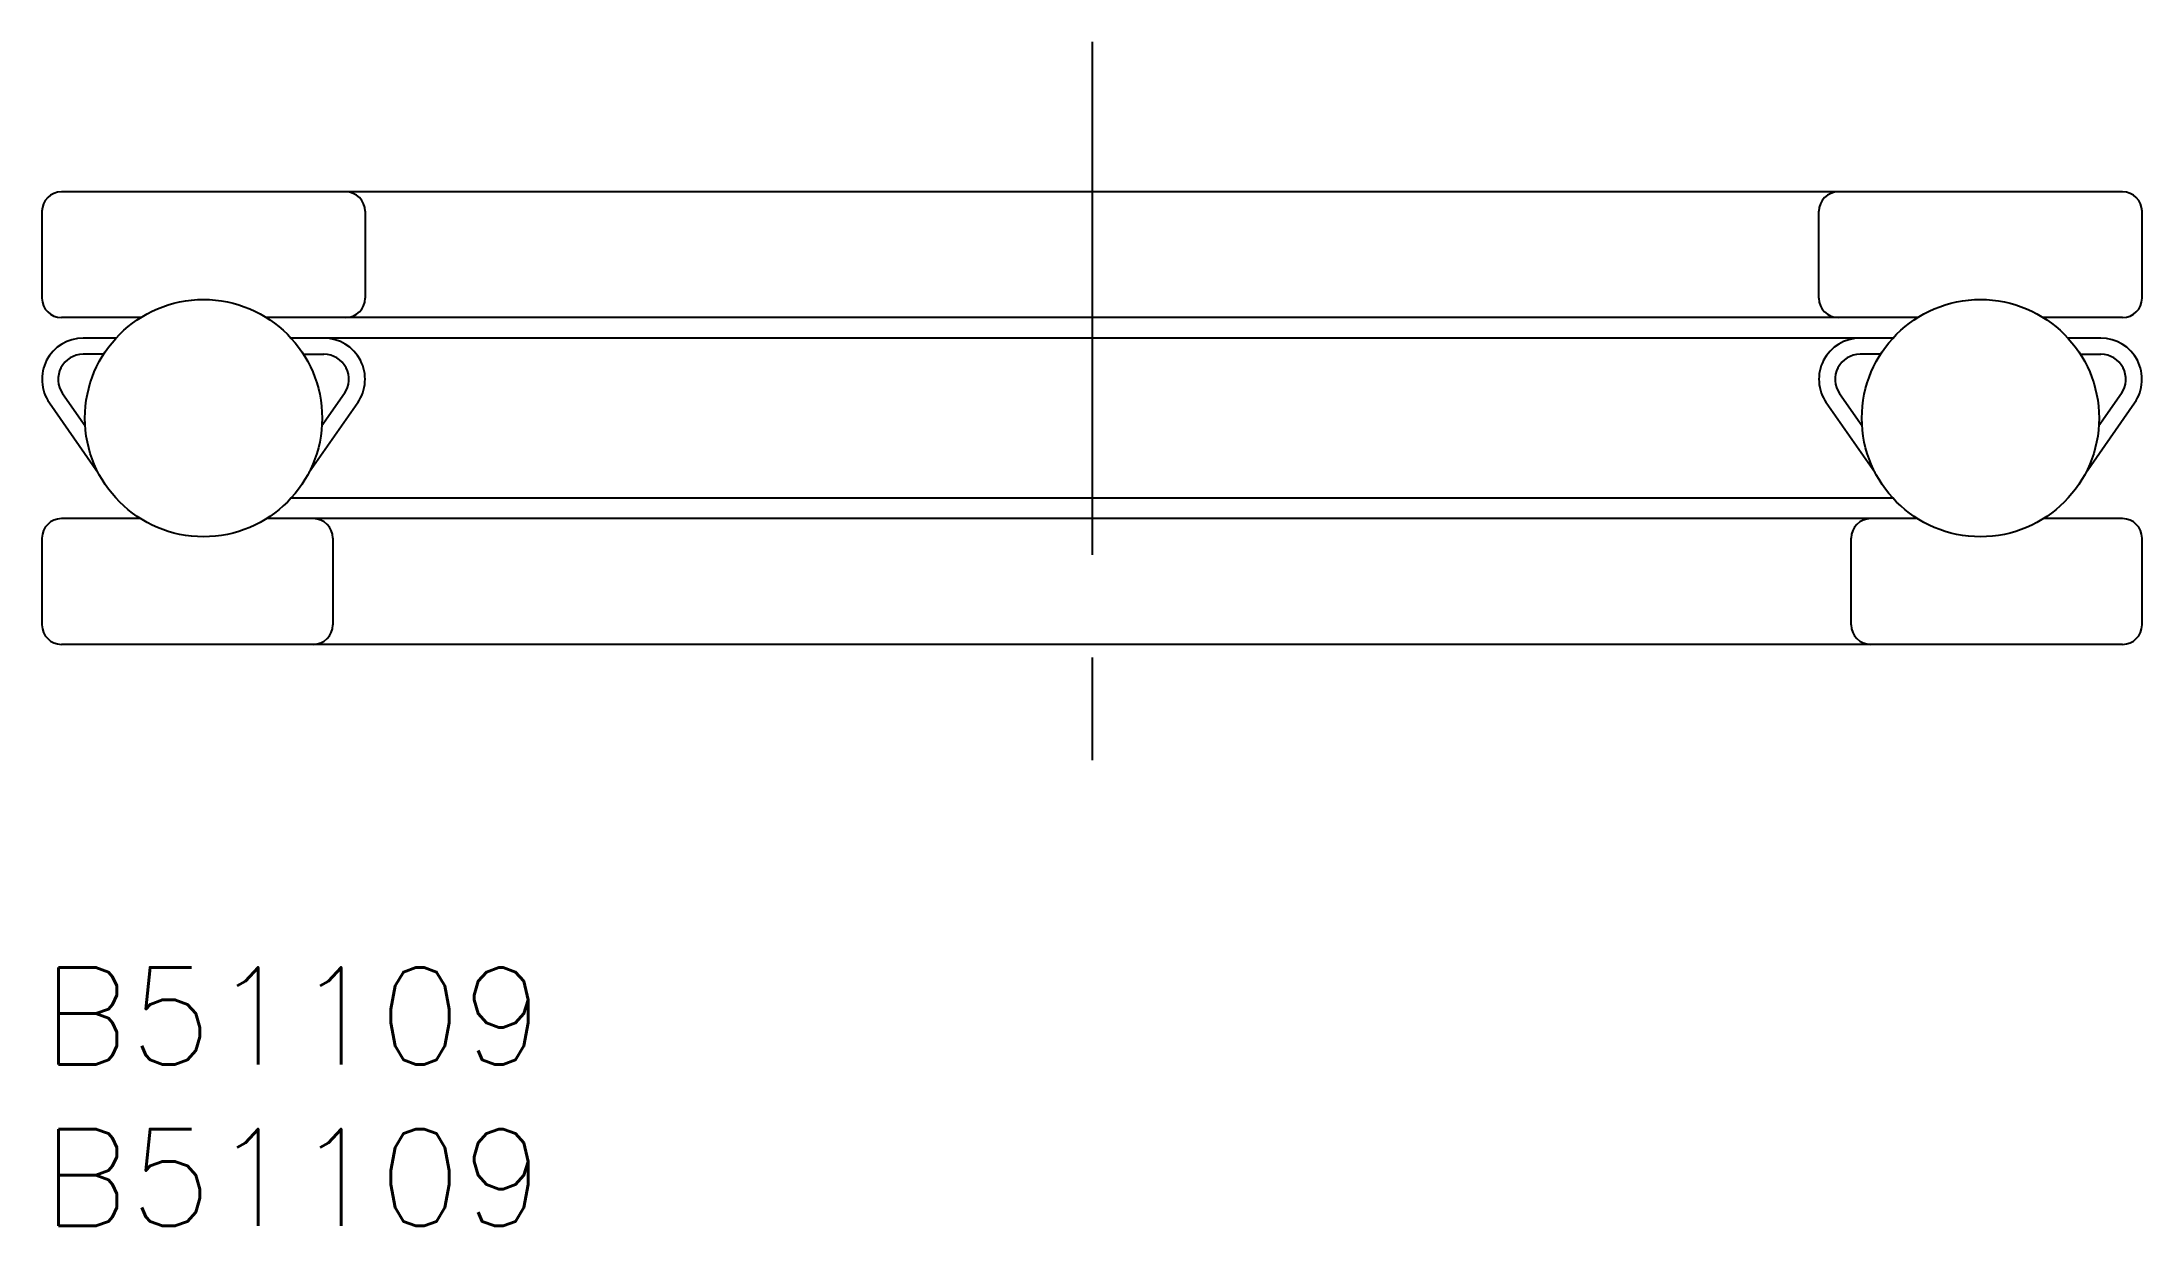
# Model space of a CAD drawing. Extents: x 0 to 65, y -8 to 28.6.
import ezdxf

# ---------------------------------------------------------------- set-up
doc = ezdxf.new("R2010")
doc.units = 0
doc.header["$LTSCALE"] = 0.5
doc.linetypes.add('CENTER', pattern=[50.8, 31.75, -6.35, 6.35, -6.35])
for name, color, linetype in [('MSM_CENTER', 1, 'CENTER'), ('MSM_CONTINUOUS', 7, 'CONTINUOUS'), ('MSM_PART_NUMBER', 7, 'CONTINUOUS')]:
    doc.layers.add(name, color=color, linetype=linetype)
doc.styles.get("Standard").update_dxf_attribs({"font": 'txt.shx', "height": 3, "bigfont": 'bigfont.shx'})

msp = doc.modelspace()

# ---------------------------------------------------------------- linework, layer by layer
at = {"layer": 'MSM_CENTER'}
msp.add_line((32.5, 28.64), (32.5, 6.25), dxfattribs=at)
at = {"layer": 'MSM_CONTINUOUS'}
for p, q in [((0, 23.4), (0, 20.711)), ((64.4, 24), (0.6, 24)), ((10, 23.4), (10, 20.711)), ((55, 20.711), (55, 23.4)), ((65, 20.711), (65, 23.4)), ((3.051, 20.111), (0.6, 20.111)), ((58.051, 20.111), (6.949, 20.111)), ((64.4, 20.111), (61.949, 20.111)), ((2.289, 19.475), (1.272, 19.475)), ((1.905, 18.975), (1.272, 18.975)), ((57.289, 19.475), (7.711, 19.475)), ((8.095, 18.975), (8.728, 18.975)), ((56.905, 18.975), (56.272, 18.975)), ((63.728, 19.475), (62.711, 19.475)), ((63.095, 18.975), (63.728, 18.975)), ((0.639, 17.761), (1.337, 16.762)), ((9.361, 17.761), (8.663, 16.762)), ((55.639, 17.761), (56.337, 16.762)), ((64.361, 17.761), (63.663, 16.762)), ((0.229, 17.475), (1.742, 15.308)), ((9.771, 17.475), (8.258, 15.308)), ((56.742, 15.308), (55.229, 17.475)), ((63.258, 15.308), (64.771, 17.475)), ((57.289, 14.525), (7.711, 14.525)), ((3.051, 13.889), (0.6, 13.889)), ((58.051, 13.889), (6.949, 13.889)), ((64.4, 13.889), (61.949, 13.889)), ((0, 13.289), (0, 10.6)), ((9, 13.289), (9, 10.6)), ((56, 10.6), (56, 13.289)), ((65, 10.6), (65, 13.289)), ((64.4, 10), (0.6, 10))]:
    msp.add_line(p, q, dxfattribs=at)
for centre in [(5, 17), (60, 17)]:
    msp.add_circle(centre, 3.671, dxfattribs=at)
for centre, radius, start, end in [((0.6, 23.4), 0.6, 90, 180), ((9.4, 23.4), 0.6, 0, 90), ((55.6, 23.4), 0.6, 90, 180), ((64.4, 23.4), 0.6, 0, 90), ((0.6, 20.711), 0.6, 180, 270), ((9.4, 20.711), 0.6, 270, 0), ((55.6, 20.711), 0.6, 180, 270), ((64.4, 20.711), 0.6, 270, 0), ((1.272, 18.203), 1.272, 90, 214.9227), ((1.272, 18.203), 0.772, 90, 214.9227), ((8.728, 18.203), 1.272, 325.0773, 90), ((8.728, 18.203), 0.772, 325.0773, 90), ((56.272, 18.203), 1.272, 90, 214.9227), ((56.272, 18.203), 0.772, 90, 214.9227), ((63.728, 18.203), 1.272, 325.0773, 90), ((63.728, 18.203), 0.772, 325.0773, 90), ((0.6, 13.289), 0.6, 90, 180), ((8.4, 13.289), 0.6, 360, 90), ((56.6, 13.289), 0.6, 90, 180), ((64.4, 13.289), 0.6, 0, 90), ((0.6, 10.6), 0.6, 180, 270), ((8.4, 10.6), 0.6, 270, 360), ((56.6, 10.6), 0.6, 180, 270), ((64.4, 10.6), 0.6, 270, 360)]:
    msp.add_arc(centre, radius, start, end, dxfattribs=at)

# ---------------------------------------------------------------- texts
at = {"layer": 'MSM_PART_NUMBER'}
for p in [(0, -3), (0, -8)]:
    msp.add_text('B51109', height=3, dxfattribs=at).set_placement(p)

doc.saveas('drawing.dxf')
